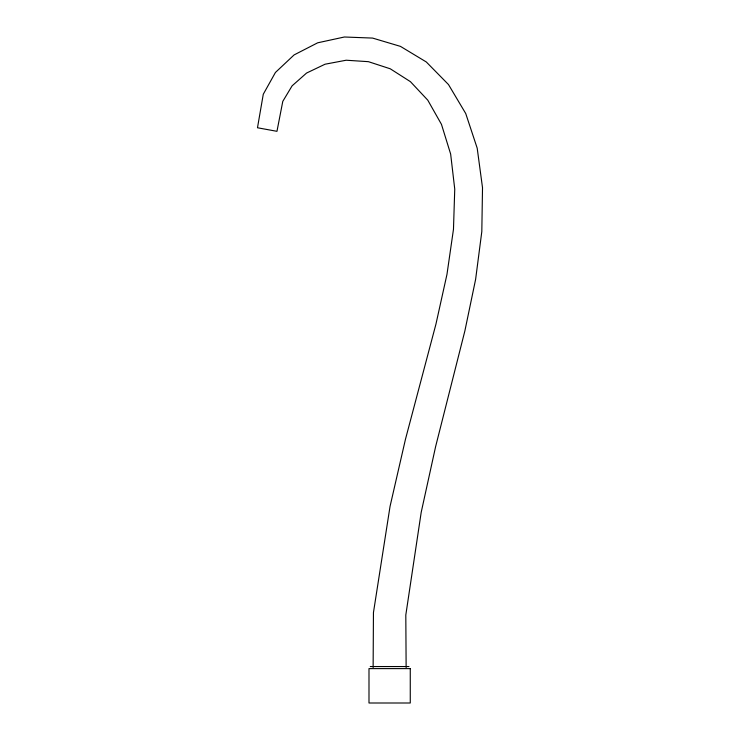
<?xml version="1.0" encoding="UTF-8"?>
<svg xmlns="http://www.w3.org/2000/svg" width="740" height="740" viewBox="0 0 740 740"><rect width="100%" height="100%" fill="white"/><g stroke="black" fill="none" stroke-linecap="round" stroke-linejoin="round"><path stroke-width="1.11" d="M373.127 667.471L373.45 612.563L390.045 506.419L405.464 439.273L435.943 324.12L446.979 274.327L453.472 229.308L454.749 189.135L450.651 154.059L441.466 124.348L427.785 100.178L410.413 81.65L390.248 68.792L368.4 61.67L346.172 60.227L325.054 64.214L306.554 73.057L292.096 85.849L282.782 101.38L276.964 131.322L257.483 127.761L263.283 94.23L275.419 72.474L294.104 54.917L317.673 42.809L344.405 37L372.59 38.082L400.46 46.38L426.296 61.966L448.486 84.554L465.738 113.544L477.198 148.185L482.517 187.72L481.814 231.574L475.616 279.359L464.868 330.937L435.629 446.581L421.208 512.293L405.807 615.023L406.131 667.471M370.259 666.546L408.989 666.546M410.265 668.609L368.992 668.609L368.992 703L410.265 703L410.265 668.609"/></g></svg>
